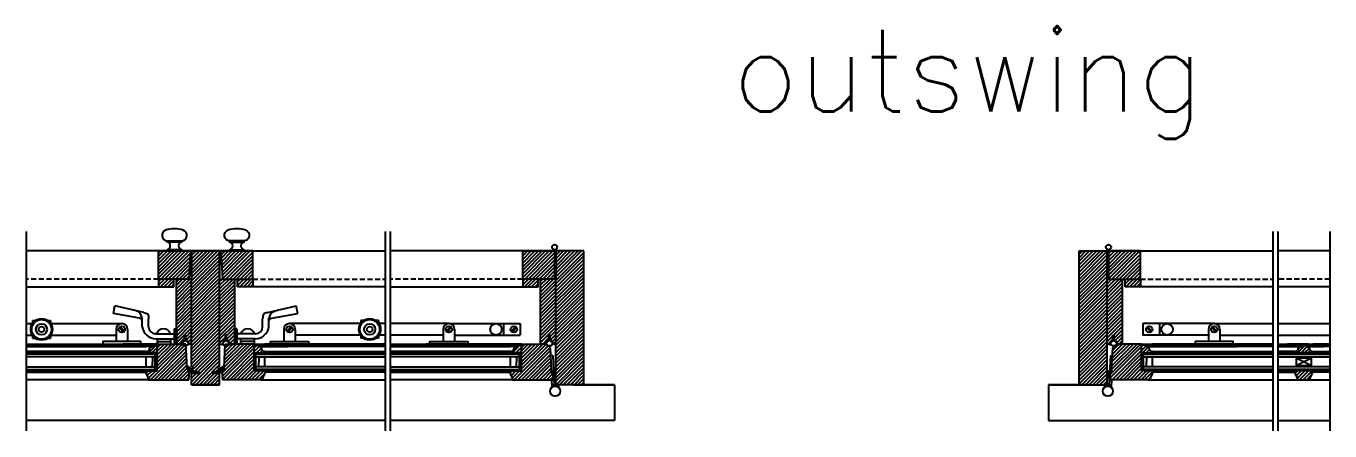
# Model space of a CAD drawing. Header units: inches. Extents: x 1985 to 11287, y 379 to 3234.
# Drawn here: x 8894.4 to 8958.3, y 1439.7 to 1459.5 of the extents above; entities that cross this region are included whole.
import ezdxf

# ---------------------------------------------------------------- set-up
doc = ezdxf.new("R2010")
doc.units = ezdxf.units.IN
doc.header["$MEASUREMENT"] = 0
doc.linetypes.add('HIDDEN', pattern=[0.375, 0.25, -0.125])
for name, color, linetype in [('detail 99', 30, 'CONTINUOUS'), ('glass 99', 6, 'CONTINUOUS'), ('glazing tape 99', 7, 'CONTINUOUS'), ('hardware 99', 94, 'CONTINUOUS'), ('hatch 99', 1, 'CONTINUOUS'), ('screen 99', 4, 'CONTINUOUS'), ('weatherstripping 99', 5, 'CONTINUOUS'), ('wood detail 99', 7, 'CONTINUOUS')]:
    doc.layers.add(name, color=color, linetype=linetype)
doc.styles.get("Standard").update_dxf_attribs({"font": 'txt.shx', "width": 0.8})
pattern_1 = [(45, (8568.73304, 1927.68147), (-0.088388348, 0.088388348), [])]

msp = doc.modelspace()

# ---------------------------------------------------------------- hatches: boundary and pattern name
at = {"layer": 'glazing tape 99'}
h = msp.add_hatch(color=256, dxfattribs=at)
h.paths.add_polyline_path([(8900.756991, 1443.483302), (8900.256991, 1443.483302), (8900.256991, 1443.420802), (8900.698955, 1443.420802), (8900.756991, 1443.420802)])
h.paths.add_polyline_path([(8900.730191, 1442.670802), (8900.698955, 1442.670802), (8900.230191, 1442.670802), (8900.230191, 1442.608302), (8900.730191, 1442.608302)])
h = msp.add_hatch(color=256, dxfattribs=at)
h.paths.add_polyline_path([(8906.080991, 1443.483302), (8905.580991, 1443.483302), (8905.580991, 1443.420802), (8905.639027, 1443.420802), (8906.080991, 1443.420802)])
h.paths.add_polyline_path([(8906.107791, 1442.670802), (8905.639027, 1442.670802), (8905.607791, 1442.670802), (8905.607791, 1442.608302), (8906.107791, 1442.608302)])
h = msp.add_hatch(color=256, dxfattribs=at)
h.paths.add_polyline_path([(8918.631905, 1443.483302), (8918.131905, 1443.483302), (8918.131905, 1443.420802), (8918.573869, 1443.420802), (8918.631905, 1443.420802)])
h.paths.add_polyline_path([(8918.605105, 1442.670802), (8918.573869, 1442.670802), (8918.105105, 1442.670802), (8918.105105, 1442.608302), (8918.605105, 1442.608302)])
h = msp.add_hatch(color=256, dxfattribs=at)
h.paths.add_polyline_path([(8949.641001, 1443.483302), (8949.141001, 1443.483302), (8949.141001, 1443.420802), (8949.199036, 1443.420802), (8949.641001, 1443.420802)])
h.paths.add_polyline_path([(8949.667801, 1442.670802), (8949.199036, 1442.670802), (8949.167801, 1442.670802), (8949.167801, 1442.608302), (8949.667801, 1442.608302)])
h = msp.add_hatch(color=256, dxfattribs=at)
h.paths.add_polyline_path([(8957.505814, 1443.483302), (8956.630814, 1443.483302), (8956.630814, 1443.420802), (8957.505814, 1443.420802)])
h.paths.add_polyline_path([(8957.505814, 1442.670802), (8956.630814, 1442.670802), (8956.630814, 1442.608302), (8957.505814, 1442.608302)])
at = {"layer": 'hatch 99'}
h = msp.add_hatch(dxfattribs=at)
h.set_pattern_fill('ANSI31', color=256, style=0)
h.set_pattern_definition(pattern_1)
h.paths.add_polyline_path([(8903.856491, 1448.483302), (8902.481491, 1448.483302), (8902.481491, 1442.803302), (8902.543991, 1442.803302), (8902.543991, 1442.553302), (8902.856491, 1442.553302), (8902.856491, 1442.483302), (8902.481491, 1442.483302), (8902.481491, 1441.920802), (8903.856491, 1441.920802), (8903.856491, 1442.483302), (8903.481491, 1442.483302), (8903.481491, 1442.553302), (8903.793991, 1442.553302), (8903.793991, 1442.803302), (8903.856491, 1442.803302)])
h.paths.add_polyline_path([(8902.419004, 1448.483302), (8900.856491, 1448.483302), (8900.856491, 1447.108302), (8902.346943, 1447.108302)])
h.paths.add_polyline_path([(8901.606491, 1447.108302), (8900.856491, 1447.108302), (8900.856491, 1446.733302), (8901.606491, 1446.733302)])
h.paths.add_polyline_path([(8905.481491, 1448.483302), (8903.918978, 1448.483302), (8903.991039, 1447.108302), (8904.606491, 1447.108302), (8905.481491, 1447.108302)])
h.paths.add_polyline_path([(8905.481491, 1447.108302), (8904.731491, 1447.108302), (8904.731491, 1446.733302), (8905.481491, 1446.733302)])
h = msp.add_hatch(dxfattribs=at)
h.set_pattern_fill('ANSI31', color=256, style=0)
h.set_pattern_definition(pattern_1)
h.paths.add_polyline_path([(8918.667619, 1443.858302), (8918.444405, 1443.858302), (8918.444405, 1443.795802), (8918.431282, 1443.795802, 0.350781059), (8918.288155, 1443.670802, -0.375199902), (8918.131905, 1443.545802), (8918.131905, 1443.483302), (8918.667619, 1443.483302)], flags=17)
h.paths.add_polyline_path([(8920.088394, 1443.739824, 0.223314616), (8919.703395, 1443.920802), (8919.606405, 1443.920802), (8918.667619, 1443.920802), (8918.667619, 1442.608302), (8918.105105, 1442.608302), (8918.105105, 1442.545802), (8918.265819, 1442.170802), (8920.212719, 1442.170802, 0.035496617), (8920.229785, 1442.350606, 0.033177957), (8920.231164, 1442.395978), (8920.113327, 1442.580746, -0.35180203), (8920.115504, 1442.600663), (8920.127469, 1442.612629, -0.35110554), (8920.147353, 1442.614827)])
h.paths.add_polyline_path([(8920.356405, 1447.108302), (8919.606405, 1447.108302), (8919.606405, 1443.920802), (8919.856405, 1443.920802, -0.365977382), (8920.012655, 1444.105679), (8920.012655, 1444.358302), (8920.075155, 1444.358302), (8920.075155, 1444.105679, -0.365977382), (8920.231405, 1443.920802), (8920.356405, 1443.920802)])
h.paths.add_polyline_path([(8921.731405, 1448.483302), (8920.356405, 1448.483302), (8920.356405, 1447.108302), (8920.356405, 1441.920802), (8921.731405, 1441.920802)])
h = msp.add_hatch(dxfattribs=at)
h.set_pattern_fill('ANSI31', color=256, style=0)
h.set_pattern_definition(pattern_1)
h.paths.add_polyline_path([(8920.293905, 1448.483302), (8919.731405, 1448.483302), (8918.731405, 1448.483302), (8918.731405, 1447.108302), (8919.606405, 1447.108302), (8920.293905, 1447.108302)])
h.paths.add_polyline_path([(8919.481405, 1447.108302), (8918.731405, 1447.108302), (8918.731405, 1446.733302), (8919.481405, 1446.733302)])
h = msp.add_hatch(dxfattribs=at)
h.set_pattern_fill('ANSI31', color=256, style=0)
h.set_pattern_definition(pattern_1)
h.paths.add_polyline_path([(8947.416501, 1448.483302), (8946.041501, 1448.483302), (8946.041501, 1441.920802), (8947.416501, 1441.920802)])
h.paths.add_polyline_path([(8948.166501, 1447.108302), (8947.416501, 1447.108302), (8947.416501, 1443.920802), (8947.541501, 1443.920802, -0.365977382), (8947.697751, 1444.105679), (8947.697751, 1444.358302), (8947.760251, 1444.358302), (8947.760251, 1444.105679, -0.365977382), (8947.916501, 1443.920802), (8948.166501, 1443.920802)])
h.paths.add_polyline_path([(8949.105286, 1443.920802), (8948.166501, 1443.920802), (8948.06951, 1443.920802, 0.223314616), (8947.684511, 1443.739824), (8947.625552, 1442.614827, -0.35110554), (8947.645436, 1442.612629), (8947.657401, 1442.600663, -0.35180203), (8947.659578, 1442.580746), (8947.541741, 1442.395978, 0.033177957), (8947.54312, 1442.350606, 0.035496617), (8947.560186, 1442.170802), (8949.507086, 1442.170802), (8949.667801, 1442.545802), (8949.667801, 1442.608302), (8949.105286, 1442.608302)])
h.paths.add_polyline_path([(8949.328501, 1443.795802), (8949.328501, 1443.858302), (8949.105286, 1443.858302), (8949.105286, 1443.483302), (8949.641001, 1443.483302), (8949.641001, 1443.545802, -0.375199902), (8949.484751, 1443.670802, 0.375199902)], flags=17)
h = msp.add_hatch(dxfattribs=at)
h.set_pattern_fill('ANSI31', color=256, style=0)
h.set_pattern_definition(pattern_1)
h.paths.add_polyline_path([(8949.041501, 1447.108302), (8948.291501, 1447.108302), (8948.291501, 1446.733302), (8949.041501, 1446.733302)])
h.paths.add_polyline_path([(8949.041501, 1448.483302), (8947.479001, 1448.483302), (8947.479001, 1447.108302), (8948.166501, 1447.108302), (8949.041501, 1447.108302)])
h = msp.add_hatch(dxfattribs=at)
h.set_pattern_fill('ANSI31', color=256, style=0)
h.set_pattern_definition(pattern_1)
h.paths.add_polyline_path([(8902.481491, 1447.108302), (8901.731491, 1447.108302), (8901.731491, 1443.920802), (8901.981491, 1443.920802, -0.365977382), (8902.137741, 1444.105679), (8902.137741, 1444.358302), (8902.200241, 1444.358302), (8902.200241, 1444.105679, -0.365977382), (8902.356491, 1443.920802), (8902.481491, 1443.920802)])
h.paths.add_polyline_path([(8904.606491, 1447.108302), (8903.856491, 1447.108302), (8903.856491, 1443.920802), (8903.981491, 1443.920802, -0.365977382), (8904.137741, 1444.105679), (8904.137741, 1444.358302), (8904.200241, 1444.358302), (8904.200241, 1444.105679, -0.365977382), (8904.356491, 1443.920802), (8904.606491, 1443.920802), (8904.606491, 1444.670802)])
h = msp.add_hatch(dxfattribs=at)
h.set_pattern_fill('ANSI31', color=256, style=0)
h.set_pattern_definition(pattern_1)
h.paths.add_polyline_path([(8900.792705, 1443.858302), (8900.569491, 1443.858302), (8900.569491, 1443.795802), (8900.556369, 1443.795802, 0.350781059), (8900.413241, 1443.670802, -0.375199902), (8900.256991, 1443.545802), (8900.256991, 1443.483302), (8900.792705, 1443.483302)], flags=17)
h.paths.add_polyline_path([(8902.203892, 1443.920802), (8901.731491, 1443.920802), (8900.792705, 1443.920802), (8900.792705, 1442.608302), (8900.230191, 1442.608302), (8900.230191, 1442.545802), (8900.390905, 1442.170802), (8900.471262, 1442.170802), (8902.337805, 1442.170802, 0.035496617), (8902.354872, 1442.350606, 0.147501808), (8902.265446, 1442.746272)])
h = msp.add_hatch(dxfattribs=at)
h.set_pattern_fill('ANSI31', color=256, style=0)
h.set_pattern_definition(pattern_1)
h.paths.add_polyline_path([(8905.545277, 1443.920802), (8904.887777, 1443.920802), (8904.293991, 1443.920802), (8904.134091, 1443.920802), (8904.072536, 1442.746272, 0.147501807), (8903.983111, 1442.350606, 0.035496617), (8904.000177, 1442.170802), (8905.947077, 1442.170802), (8906.107791, 1442.545802), (8906.107791, 1442.608302), (8905.545277, 1442.608302)])
h.paths.add_polyline_path([(8905.924741, 1443.670802, 0.375199902), (8905.768491, 1443.795802), (8905.768491, 1443.858302), (8905.545277, 1443.858302), (8905.545277, 1443.483302), (8906.080991, 1443.483302), (8906.080991, 1443.545802, -0.375199902)], flags=17)
h = msp.add_hatch(dxfattribs=at)
h.set_pattern_fill('ANSI31', color=256, style=0)
h.set_pattern_definition(pattern_1)
h.paths.add_polyline_path([(8957.349564, 1443.670802, 0.350781059), (8957.206436, 1443.795802), (8957.193314, 1443.795802), (8957.193314, 1443.858302), (8956.943314, 1443.858302), (8956.943314, 1443.795802), (8956.930192, 1443.795802, 0.350781059), (8956.787064, 1443.670802, -0.375199902), (8956.630814, 1443.545802), (8956.630814, 1443.483302), (8956.755814, 1443.483302), (8957.505814, 1443.483302), (8957.505814, 1443.545802, -0.375199902)])
h.paths.add_polyline_path([(8957.505814, 1442.545802), (8957.505814, 1442.608302), (8956.630814, 1442.608302), (8956.630814, 1442.545802), (8956.791528, 1442.170802), (8957.3451, 1442.170802)])
at = {"layer": 'weatherstripping 99'}
h = msp.add_hatch(dxfattribs=at)
h.set_pattern_fill('HONEY', color=256, scale=0.25, style=0)
h.set_pattern_definition([(7e-15, (8481.76704, 1183.001957), (0.046875, 0.0270632938), [0.03125, -0.0625]), (120, (8481.76704, 1183.001957), (-0.0468749999, 0.027063294), [0.03125, -0.0625]), (60, (8481.76704, 1183.001957), (1e-10, 0.0541265877), [-0.0625, 0.03125])])
h.paths.add_polyline_path([(8902.537766, 1442.644105, -0.232445164), (8902.543991, 1442.631439), (8902.543991, 1442.561802, 0.414213562), (8902.559991, 1442.545802), (8902.676991, 1442.545802), (8902.750034, 1442.577302), (8902.791113, 1442.518427, -0.153488459), (8902.793991, 1442.509271), (8902.793991, 1442.499302, -0.414213562), (8902.777991, 1442.483302), (8902.490264, 1442.483302, -0.256161577), (8902.476774, 1442.490698), (8902.300899, 1442.766469, -0.35180203), (8902.303076, 1442.786386), (8902.315042, 1442.798352, -0.377155593), (8902.33613, 1442.799706)])
h = msp.add_hatch(dxfattribs=at)
h.set_pattern_fill('HONEY', color=256, scale=0.25, style=0)
h.set_pattern_definition([(180, (9324.57094, 1183.001957), (-0.046875, 0.0270632938), [0.03125, -0.0625]), (60, (9324.57094, 1183.001957), (0.0468749999, 0.027063294), [0.03125, -0.0625]), (120, (9324.57094, 1183.001957), (-1e-10, 0.0541265877), [-0.0625, 0.03125])])
h.paths.add_polyline_path([(8903.800216, 1442.644105, 0.232445164), (8903.793991, 1442.631439), (8903.793991, 1442.561802, -0.414213562), (8903.777991, 1442.545802), (8903.660991, 1442.545802), (8903.587948, 1442.577302), (8903.546869, 1442.518427, 0.153488459), (8903.543991, 1442.509271), (8903.543991, 1442.499302, 0.414213562), (8903.559991, 1442.483302), (8903.847718, 1442.483302, 0.256161577), (8903.861208, 1442.490698), (8904.037083, 1442.766469, 0.35180203), (8904.034906, 1442.786386), (8904.02294, 1442.798352, 0.377155593), (8904.001852, 1442.799706)])
h = msp.add_hatch(dxfattribs=at)
h.set_pattern_fill('HONEY', color=256, scale=0.25, style=0)
h.set_pattern_definition([(180, (9238.208336, 1775.568023), (-0.046875, 0.0270632937), [0.03125, -0.0625]), (60, (9238.208336, 1775.568023), (0.0468749999, 0.027063294), [0.03125, -0.0625]), (120, (9238.208336, 1775.568023), (-1e-10, 0.0541265877), [-0.0625, 0.03125])])
h.paths.add_polyline_path([(8920.113327, 1442.580746, -0.35180203), (8920.115504, 1442.600663), (8920.127469, 1442.612629, -0.377155593), (8920.148558, 1442.613982), (8920.312517, 1442.487457, 0.622790253), (8920.325405, 1442.49379), (8920.325405, 1442.609315, -0.414213562), (8920.333405, 1442.617315), (8920.348405, 1442.617315, -0.414213562), (8920.356405, 1442.609315), (8920.356405, 1442.305578, -0.414213562), (8920.348405, 1442.297578), (8920.302692, 1442.297578, -0.256161577), (8920.289202, 1442.304975)])
h = msp.add_hatch(dxfattribs=at)
h.set_pattern_fill('HONEY', color=256, scale=0.25, style=0)
h.set_pattern_definition([(0, (8629.56457, 1775.568023), (0.046875, 0.0270632937), [0.03125, -0.0625]), (120, (8629.56457, 1775.568023), (-0.0468749999, 0.027063294), [0.03125, -0.0625]), (60, (8629.56457, 1775.568023), (1e-10, 0.0541265877), [-0.0625, 0.03125])])
h.paths.add_polyline_path([(8947.659578, 1442.580746, 0.35180203), (8947.657401, 1442.600663), (8947.645436, 1442.612629, 0.377155593), (8947.624347, 1442.613982), (8947.460388, 1442.487457, -0.622790253), (8947.447501, 1442.49379), (8947.447501, 1442.609315, 0.414213562), (8947.439501, 1442.617315), (8947.424501, 1442.617315, 0.414213562), (8947.416501, 1442.609315), (8947.416501, 1442.305578, 0.414213562), (8947.424501, 1442.297578), (8947.470213, 1442.297578, 0.256161577), (8947.483703, 1442.304975)])

# ---------------------------------------------------------------- linework, layer by layer
at = {"layer": 'glass 99', "color": 6}
for p, q in [((8900.698955, 1443.420802), (8894.356534, 1443.420802)), ((8900.698955, 1443.295802), (8894.356534, 1443.295802)), ((8900.256991, 1442.795802), (8900.256991, 1443.295802)), ((8900.557086, 1443.26581), (8900.449303, 1443.295802)), ((8900.557086, 1443.26581), (8900.557086, 1443.045802)), ((8900.557086, 1442.825793), (8900.557086, 1443.045802)), ((8900.698955, 1442.670802), (8900.698955, 1443.420802)), ((8905.639027, 1443.420802), (8911.981448, 1443.420802)), ((8905.639027, 1442.670802), (8905.639027, 1443.420802)), ((8905.639027, 1443.295802), (8911.981448, 1443.295802)), ((8905.780897, 1443.26581), (8905.888679, 1443.295802)), ((8905.780897, 1443.26581), (8905.780897, 1443.045802)), ((8905.780897, 1442.825793), (8905.780897, 1443.045802)), ((8906.080991, 1442.795802), (8906.080991, 1443.295802)), ((8918.573869, 1443.420802), (8912.231448, 1443.420802)), ((8918.573869, 1443.295802), (8912.231448, 1443.295802)), ((8918.131905, 1442.795802), (8918.131905, 1443.295802)), ((8918.431999, 1443.26581), (8918.324216, 1443.295802)), ((8918.431999, 1443.26581), (8918.431999, 1443.045802)), ((8918.431999, 1442.825793), (8918.431999, 1443.045802)), ((8918.573869, 1442.670802), (8918.573869, 1443.420802)), ((8949.199036, 1443.420802), (8955.541457, 1443.420802)), ((8949.199036, 1442.670802), (8949.199036, 1443.420802)), ((8949.199036, 1443.295802), (8955.541457, 1443.295802)), ((8949.340906, 1443.26581), (8949.448689, 1443.295802)), ((8949.340906, 1443.26581), (8949.340906, 1443.045802)), ((8949.340906, 1442.825793), (8949.340906, 1443.045802)), ((8949.641001, 1442.795802), (8949.641001, 1443.295802)), ((8955.791457, 1443.420802), (8958.345171, 1443.420802)), ((8955.791457, 1443.295802), (8958.345171, 1443.295802)), ((8957.443314, 1443.233302), (8956.693314, 1442.858302)), ((8957.443314, 1442.858302), (8956.693314, 1443.233302)), ((8957.443314, 1443.233302), (8956.693314, 1443.233302)), ((8956.693314, 1443.233302), (8956.693314, 1442.858302)), ((8957.443314, 1442.858302), (8957.443314, 1443.233302)), ((8894.356534, 1442.795802), (8900.698955, 1442.795802)), ((8894.356534, 1442.670802), (8900.698955, 1442.670802)), ((8900.557086, 1442.825793), (8900.449303, 1442.795802)), ((8911.981448, 1442.795802), (8905.639027, 1442.795802)), ((8911.981448, 1442.670802), (8905.639027, 1442.670802)), ((8905.780897, 1442.825793), (8905.888679, 1442.795802)), ((8912.231448, 1442.795802), (8918.573869, 1442.795802)), ((8912.231448, 1442.670802), (8918.573869, 1442.670802)), ((8918.431999, 1442.825793), (8918.324216, 1442.795802)), ((8955.541457, 1442.795802), (8949.199036, 1442.795802)), ((8955.541457, 1442.670802), (8949.199036, 1442.670802)), ((8949.340906, 1442.825793), (8949.448689, 1442.795802)), ((8958.345171, 1442.795802), (8955.791457, 1442.795802)), ((8958.345171, 1442.670802), (8955.791457, 1442.670802)), ((8957.443314, 1442.858302), (8956.693314, 1442.858302))]:
    msp.add_line(p, q, dxfattribs=at)
at = {"layer": 'hardware 99', "color": 94}
for p, q in [((8901.278397, 1448.983302), (8901.997097, 1448.983302)), ((8901.278397, 1448.920802), (8901.278397, 1448.983302)), ((8901.997097, 1448.920802), (8901.278397, 1448.920802)), ((8901.997097, 1448.920802), (8901.997097, 1448.983302)), ((8904.340885, 1448.920802), (8904.340885, 1448.983302)), ((8905.059585, 1448.983302), (8904.340885, 1448.983302)), ((8904.340885, 1448.920802), (8905.059585, 1448.920802)), ((8905.059585, 1448.920802), (8905.059585, 1448.983302)), ((8901.997097, 1448.545802), (8901.278397, 1448.545802)), ((8901.278397, 1448.483302), (8901.278397, 1448.545802)), ((8901.997097, 1448.483302), (8901.997097, 1448.545802)), ((8904.340885, 1448.483302), (8904.340885, 1448.545802)), ((8904.340885, 1448.545802), (8905.059585, 1448.545802)), ((8905.059585, 1448.483302), (8905.059585, 1448.545802)), ((8920.231405, 1448.483302), (8920.231405, 1448.562152)), ((8920.293905, 1448.483302), (8920.293905, 1448.545458)), ((8920.356405, 1448.483302), (8920.293905, 1448.483302)), ((8920.356405, 1448.483302), (8920.356405, 1448.562152)), ((8947.416501, 1448.483302), (8947.416501, 1448.562152)), ((8947.416501, 1448.483302), (8947.479001, 1448.483302)), ((8947.479001, 1448.483302), (8947.479001, 1448.545458)), ((8947.541501, 1448.483302), (8947.541501, 1448.562152)), ((8920.356405, 1447.795802), (8920.293905, 1447.795802)), ((8947.416501, 1447.795802), (8947.479001, 1447.795802)), ((8898.6509, 1445.420802), (8898.718507, 1445.789657)), ((8900.127562, 1445.471823), (8898.718507, 1445.789657)), ((8906.21042, 1445.471823), (8907.619476, 1445.789657)), ((8907.687082, 1445.420802), (8907.619476, 1445.789657)), ((8894.356534, 1444.920802), (8894.66467, 1444.920802)), ((8894.677864, 1445.077052), (8894.814, 1445.077052)), ((8894.677864, 1445.077052), (8894.677864, 1444.940916)), ((8895.416728, 1445.077052), (8895.552864, 1445.077052)), ((8895.552864, 1445.077052), (8895.552864, 1444.940916)), ((8895.566058, 1444.920802), (8899.052864, 1444.920802)), ((8899.93033, 1445.186299), (8898.6509, 1445.420802)), ((8900.059955, 1444.764552), (8900.059955, 1445.16254)), ((8900.371079, 1444.764552), (8900.371079, 1445.16254)), ((8905.966903, 1444.764552), (8905.966903, 1445.16254)), ((8906.278027, 1444.764552), (8906.278027, 1445.16254)), ((8906.407652, 1445.186299), (8907.687082, 1445.420802)), ((8910.771924, 1444.920802), (8907.285118, 1444.920802)), ((8910.921254, 1445.077052), (8910.785118, 1445.077052)), ((8910.785118, 1445.077052), (8910.785118, 1444.940916)), ((8911.660118, 1445.077052), (8911.523982, 1445.077052)), ((8911.660118, 1445.077052), (8911.660118, 1444.940916)), ((8911.981448, 1444.920802), (8911.673312, 1444.920802)), ((8915.106405, 1444.920802), (8912.231448, 1444.920802)), ((8915.106405, 1444.920802), (8918.606405, 1444.920802)), ((8917.793905, 1444.920802), (8917.793905, 1444.358302)), ((8918.606405, 1444.920802), (8918.606405, 1444.358302)), ((8952.666501, 1444.920802), (8949.166501, 1444.920802)), ((8949.166501, 1444.920802), (8949.166501, 1444.358302)), ((8949.979001, 1444.920802), (8949.979001, 1444.358302)), ((8952.666501, 1444.920802), (8955.541457, 1444.920802)), ((8955.791457, 1444.920802), (8958.345171, 1444.920802)), ((8894.356534, 1444.358302), (8894.66467, 1444.358302)), ((8894.677864, 1444.338188), (8894.677864, 1444.202052)), ((8895.552864, 1444.338188), (8895.552864, 1444.202052)), ((8895.566058, 1444.358302), (8898.771614, 1444.358302)), ((8898.771614, 1444.639552), (8898.771614, 1444.045802)), ((8898.922514, 1444.725708), (8899.13902, 1444.509201)), ((8898.966708, 1444.769902), (8899.183214, 1444.553396)), ((8899.334114, 1444.639552), (8899.334114, 1444.045802)), ((8900.731455, 1444.420802), (8900.714829, 1444.420802)), ((8900.731455, 1444.420802), (8901.631491, 1444.420802)), ((8901.631491, 1444.670802), (8901.731491, 1444.670802)), ((8901.631491, 1444.670802), (8901.631491, 1443.920802)), ((8901.731491, 1444.670802), (8901.731491, 1443.920802)), ((8904.606491, 1444.670802), (8904.606491, 1443.920802)), ((8904.706491, 1444.670802), (8904.606491, 1444.670802)), ((8904.706491, 1444.670802), (8904.706491, 1443.920802)), ((8905.606527, 1444.420802), (8904.706491, 1444.420802)), ((8905.606527, 1444.420802), (8905.623153, 1444.420802)), ((8907.003868, 1444.639552), (8907.003868, 1444.045802)), ((8907.371274, 1444.769902), (8907.154768, 1444.553396)), ((8907.415468, 1444.725708), (8907.198962, 1444.509201)), ((8907.566368, 1444.639552), (8907.566368, 1444.045802)), ((8910.771924, 1444.358302), (8907.566368, 1444.358302)), ((8910.785118, 1444.338188), (8910.785118, 1444.202052)), ((8911.660118, 1444.338188), (8911.660118, 1444.202052)), ((8911.981448, 1444.358302), (8911.673312, 1444.358302)), ((8914.825155, 1444.358302), (8912.231448, 1444.358302)), ((8914.825155, 1444.639552), (8914.825155, 1444.045802)), ((8915.192561, 1444.769902), (8914.976054, 1444.553396)), ((8915.236755, 1444.725708), (8915.020248, 1444.509201)), ((8915.387655, 1444.639552), (8915.387655, 1444.045802)), ((8915.387655, 1444.358302), (8918.606405, 1444.358302)), ((8918.380061, 1444.769902), (8918.163554, 1444.553396)), ((8918.424255, 1444.725708), (8918.207748, 1444.509201)), ((8952.385251, 1444.358302), (8949.166501, 1444.358302)), ((8949.34865, 1444.725708), (8949.565157, 1444.509201)), ((8949.392844, 1444.769902), (8949.609351, 1444.553396)), ((8952.385251, 1444.639552), (8952.385251, 1444.045802)), ((8952.53615, 1444.725708), (8952.752657, 1444.509201)), ((8952.580344, 1444.769902), (8952.796851, 1444.553396)), ((8952.947751, 1444.639552), (8952.947751, 1444.045802)), ((8952.947751, 1444.358302), (8955.541457, 1444.358302)), ((8955.791457, 1444.358302), (8958.345171, 1444.358302)), ((8894.677864, 1444.202052), (8894.814, 1444.202052)), ((8895.416728, 1444.202052), (8895.552864, 1444.202052)), ((8900.731455, 1444.170802), (8901.631491, 1444.170802)), ((8900.792535, 1444.170802), (8900.792705, 1443.920802)), ((8900.79262, 1444.045802), (8901.450205, 1444.045802)), ((8900.792705, 1443.920802), (8901.450205, 1443.920802)), ((8901.450205, 1444.170802), (8901.450205, 1443.920802)), ((8901.631491, 1443.920802), (8901.731491, 1443.920802)), ((8904.706491, 1443.920802), (8904.606491, 1443.920802)), ((8905.606527, 1444.170802), (8904.706491, 1444.170802)), ((8904.887777, 1444.170802), (8904.887777, 1443.920802)), ((8905.545286, 1444.045802), (8904.887777, 1444.045802)), ((8905.545277, 1443.920802), (8904.887777, 1443.920802)), ((8905.545296, 1444.170802), (8905.545277, 1443.920802)), ((8910.921254, 1444.202052), (8910.785118, 1444.202052)), ((8911.660118, 1444.202052), (8911.523982, 1444.202052)), ((8920.202462, 1443.35231), (8920.10896, 1443.347409)), ((8920.202462, 1443.35231), (8920.280966, 1441.854365)), ((8947.570443, 1443.35231), (8947.491939, 1441.854365)), ((8947.570443, 1443.35231), (8947.663945, 1443.347409)), ((8920.139211, 1442.170802), (8920.157439, 1441.822988)), ((8920.277674, 1441.917174), (8920.154955, 1441.870386)), ((8920.356405, 1441.920802), (8920.356405, 1441.856341)), ((8920.481405, 1441.920802), (8920.481405, 1441.831471)), ((8947.291501, 1441.920802), (8947.291501, 1441.831471)), ((8947.416501, 1441.920802), (8947.416501, 1441.856341)), ((8947.495231, 1441.917174), (8947.61795, 1441.870386)), ((8947.633694, 1442.170802), (8947.615466, 1441.822988))]:
    msp.add_line(p, q, dxfattribs=at)
for points in [[(8898.115364, 1443.920802), (8899.990364, 1443.920802), (8899.990364, 1444.045802), (8898.115364, 1444.045802)], [(8908.222618, 1443.920802), (8906.347618, 1443.920802), (8906.347618, 1444.045802), (8908.222618, 1444.045802)]]:
    msp.add_lwpolyline(points, close=True, dxfattribs=at)
for points in [[(8916.043905, 1444.045802), (8916.043905, 1444.045802), (8916.043905, 1443.920802), (8914.168905, 1443.920802), (8914.168905, 1444.045802), (8916.043905, 1444.045802)], [(8951.729001, 1444.045802), (8951.729001, 1444.045802), (8951.729001, 1443.920802), (8953.604001, 1443.920802), (8953.604001, 1444.045802), (8951.729001, 1444.045802)]]:
    msp.add_lwpolyline(points, dxfattribs=at)
for centre, radius in [((8920.293905, 1448.670802), 0.125344), ((8947.479001, 1448.670802), 0.125344), ((8895.115364, 1444.639552), 0.53125), ((8895.115364, 1444.639552), 0.5), ((8895.115364, 1444.639552), 0.484375), ((8895.115364, 1444.639552), 0.272431), ((8911.222618, 1444.639552), 0.53125), ((8911.222618, 1444.639552), 0.5), ((8911.222618, 1444.639552), 0.484375), ((8911.222618, 1444.639552), 0.272431), ((8917.418905, 1444.639552), 0.28125), ((8950.354001, 1444.639552), 0.28125), ((8895.115364, 1444.639552), 0.136216), ((8899.052864, 1444.639552), 0.15625), ((8907.285118, 1444.639552), 0.15625), ((8911.222618, 1444.639552), 0.136216), ((8915.106405, 1444.639552), 0.15625), ((8918.293905, 1444.639552), 0.15625), ((8949.479001, 1444.639552), 0.15625), ((8952.666501, 1444.639552), 0.15625), ((8920.325155, 1441.608302), 0.25), ((8947.447751, 1441.608302), 0.25)]:
    msp.add_circle(centre, radius, dxfattribs=at)
for centre, radius, start, end in [((8901.637747, 1448.255989), 1.321014, 70.73395118, 109.2685604), ((8904.700235, 1448.255989), 1.321014, 70.7314396, 109.26604882), ((8901.244022, 1448.733302), 0.190625, 280.38885782, 79.61114218), ((8902.031472, 1448.733302), 0.190625, 100.38885782, 259.61114218), ((8904.30651, 1448.733302), 0.190625, 280.38885782, 79.61114218), ((8905.09396, 1448.733302), 0.190625, 100.38885782, 259.61114218), ((8899.052864, 1444.639552), 0.28125, 0, 180), ((8907.285118, 1444.639552), 0.28125, 0, 180), ((8915.106405, 1444.639552), 0.28125, 0, 180), ((8952.666501, 1444.639552), 0.28125, 0, 180), ((8900.760143, 1444.879837), 0.709615, 189.34978414, 267.68305882), ((8900.714829, 1444.764552), 0.34375, 180, 270), ((8901.106455, 1444.309473), 0.361328, 17.94525323, 162.05474677), ((8905.231527, 1444.309473), 0.361328, 17.94525323, 162.05474677), ((8905.577839, 1444.879837), 0.709615, 272.31694118, 350.65021586), ((8905.623153, 1444.764552), 0.34375, 270, 0), ((8920.095024, 1441.819717), 0.0625, 317.427004, 3), ((8920.543905, 1441.831471), 0.0625, 180, 225.572996), ((8947.229001, 1441.831471), 0.0625, 314.427004, 0), ((8947.677881, 1441.819717), 0.0625, 177, 222.572996)]:
    msp.add_arc(centre, radius, start, end, dxfattribs=at)
for centre, start_param, end_param in [((8901.278397, 1449.249552), 0.311326957, 3.141592654), ((8901.997097, 1449.249552), 3.141592654, 5.972092722)]:
    msp.add_ellipse(centre, major_axis=(0, 0.26625), ratio=0.938967136, start_param=start_param, end_param=end_param, dxfattribs=at)
at = {"layer": 'hardware 99', "color": 94, "extrusion": (0, 0, -1)}
for centre, start_param, end_param in [((8904.340885, 1449.249552), 3.141592654, 5.972092722), ((8905.059585, 1449.249552), 0.311326957, 3.141592654)]:
    msp.add_ellipse(centre, major_axis=(0, 0.26625), ratio=0.938967136, start_param=start_param, end_param=end_param, dxfattribs=at)
at = {"layer": 'hardware 99', "color": 94}
for points in [[(8900.059955, 1445.16254), (8899.92842, 1445.453379), (8899.624087, 1445.585389)], [(8906.278027, 1445.16254), (8906.409562, 1445.453379), (8906.713895, 1445.585389)], [(8900.059955, 1445.053335), (8900.019276, 1445.149961), (8899.93033, 1445.186299)], [(8900.127562, 1445.471823), (8900.327021, 1445.377039), (8900.371079, 1445.16254)], [(8906.21042, 1445.471823), (8906.010962, 1445.377039), (8905.966903, 1445.16254)], [(8906.278027, 1445.053335), (8906.318706, 1445.149961), (8906.407652, 1445.186299)]]:
    msp.add_spline(points, degree=3, dxfattribs=at)
at = {"layer": 'screen 99', "color": 4, "linetype": 'HIDDEN'}
for p, q in [((8900.856491, 1447.108302), (8894.356534, 1447.108302)), ((8905.481491, 1447.108302), (8911.981448, 1447.108302)), ((8918.731405, 1447.108302), (8912.231448, 1447.108302)), ((8949.041501, 1447.108302), (8955.541457, 1447.108302)), ((8958.345171, 1447.108302), (8955.791457, 1447.108302))]:
    msp.add_line(p, q, dxfattribs=at)
at = {"layer": 'weatherstripping 99'}
for p, q in [((8902.168991, 1444.358302), (8902.168991, 1444.077052)), ((8904.168991, 1444.358302), (8904.168991, 1444.077052)), ((8920.043905, 1444.358302), (8920.043905, 1444.077052)), ((8947.729001, 1444.358302), (8947.729001, 1444.077052)), ((8902.300899, 1442.766469), (8902.476774, 1442.490698)), ((8902.303076, 1442.786386), (8902.315042, 1442.798352)), ((8902.537766, 1442.644105), (8902.33613, 1442.799706)), ((8902.777991, 1442.483302), (8902.490264, 1442.483302)), ((8902.543991, 1442.631439), (8902.543991, 1442.561802)), ((8902.676991, 1442.545802), (8902.559991, 1442.545802)), ((8902.750034, 1442.577302), (8902.676991, 1442.545802)), ((8902.791113, 1442.518427), (8902.750034, 1442.577302)), ((8902.793991, 1442.499302), (8902.793991, 1442.509271)), ((8903.543991, 1442.499302), (8903.543991, 1442.509271)), ((8903.546869, 1442.518427), (8903.587948, 1442.577302)), ((8903.559991, 1442.483302), (8903.847718, 1442.483302)), ((8903.587948, 1442.577302), (8903.660991, 1442.545802)), ((8903.660991, 1442.545802), (8903.777991, 1442.545802)), ((8903.793991, 1442.631439), (8903.793991, 1442.561802)), ((8903.800216, 1442.644105), (8904.001852, 1442.799706)), ((8904.037083, 1442.766469), (8903.861208, 1442.490698)), ((8904.034906, 1442.786386), (8904.02294, 1442.798352)), ((8920.113327, 1442.580746), (8920.289202, 1442.304975)), ((8920.115504, 1442.600663), (8920.127469, 1442.612629)), ((8920.312517, 1442.487457), (8920.148558, 1442.613982)), ((8920.325405, 1442.609315), (8920.325405, 1442.49379)), ((8920.348405, 1442.617315), (8920.333405, 1442.617315)), ((8920.356405, 1442.305578), (8920.356405, 1442.609315)), ((8947.416501, 1442.305578), (8947.416501, 1442.609315)), ((8947.424501, 1442.617315), (8947.439501, 1442.617315)), ((8947.447501, 1442.609315), (8947.447501, 1442.49379)), ((8947.460388, 1442.487457), (8947.624347, 1442.613982)), ((8947.659578, 1442.580746), (8947.483703, 1442.304975)), ((8947.657401, 1442.600663), (8947.645436, 1442.612629)), ((8920.302692, 1442.297578), (8920.348405, 1442.297578)), ((8947.470213, 1442.297578), (8947.424501, 1442.297578))]:
    msp.add_line(p, q, dxfattribs=at)
for centre, radius, start, end in [((8902.075493, 1443.927665), 0.0625, 175.80195244, 240.08871422), ((8902.168991, 1443.920802), 0.15625, 4.19804756, 175.80195244), ((8902.168991, 1444.090189), 0.25, 240.08871422, 299.91128578), ((8902.26249, 1443.927665), 0.0625, 299.91128578, 4.19804756), ((8904.075493, 1443.927665), 0.0625, 175.80195244, 240.08871422), ((8904.168991, 1443.920802), 0.15625, 4.19804756, 175.80195244), ((8904.168991, 1444.090189), 0.25, 240.08871422, 299.91128578), ((8904.26249, 1443.927665), 0.0625, 299.91128578, 4.19804756), ((8919.950406, 1443.927665), 0.0625, 175.80195244, 240.08871422), ((8920.043905, 1443.920802), 0.15625, 4.19804756, 175.80195244), ((8920.043905, 1444.090189), 0.25, 240.08871422, 299.91128578), ((8920.137403, 1443.927665), 0.0625, 299.91128578, 4.19804756), ((8947.635502, 1443.927665), 0.0625, 175.80195244, 240.08871422), ((8947.729001, 1443.920802), 0.15625, 4.19804756, 175.80195244), ((8947.729001, 1444.090189), 0.25, 240.08871422, 299.91128578), ((8947.822499, 1443.927665), 0.0625, 299.91128578, 4.19804756), ((8902.314389, 1442.775073), 0.016, 135, 212.52790205), ((8902.326355, 1442.787039), 0.016, 52.34300812, 135), ((8902.490264, 1442.499302), 0.016, 212.52790205, 270), ((8902.527991, 1442.631439), 0.016, 0, 52.34300812), ((8902.559991, 1442.561802), 0.016, 180, 270), ((8902.777991, 1442.499302), 0.016, 270, 0), ((8902.777991, 1442.509271), 0.016, 0, 34.90456249), ((8903.559991, 1442.509271), 0.016, 145.09543751, 180), ((8903.559991, 1442.499302), 0.016, 180, 270), ((8903.777991, 1442.561802), 0.016, 270, 0), ((8903.809991, 1442.631439), 0.016, 127.65699188, 180), ((8903.847718, 1442.499302), 0.016, 270, 327.47209795), ((8904.011627, 1442.787039), 0.016, 45, 127.65699188), ((8904.023593, 1442.775073), 0.016, 327.47209795, 45), ((8920.126817, 1442.589349), 0.016, 135, 212.52790205), ((8920.138783, 1442.601315), 0.016, 52.34300812, 135), ((8920.302692, 1442.313578), 0.016, 212.52790205, 270), ((8920.317405, 1442.49379), 0.008, 232.34300812, 0), ((8920.333405, 1442.609315), 0.008, 90, 180), ((8920.348405, 1442.609315), 0.008, 0, 90), ((8920.348405, 1442.305578), 0.008, 270, 0), ((8947.424501, 1442.609315), 0.008, 90, 180), ((8947.424501, 1442.305578), 0.008, 180, 270), ((8947.439501, 1442.609315), 0.008, 0, 90), ((8947.455501, 1442.49379), 0.008, 180, 307.65699188), ((8947.470213, 1442.313578), 0.016, 270, 327.47209795), ((8947.634122, 1442.601315), 0.016, 45, 127.65699188), ((8947.646088, 1442.589349), 0.016, 327.47209795, 45)]:
    msp.add_arc(centre, radius, start, end, dxfattribs=at)
at = {"layer": 'wood detail 99'}
for p, q in [((8894.356534, 1449.44197), (8894.356534, 1439.658573)), ((8894.356534, 1449.44197), (8894.356534, 1439.658573)), ((8911.981448, 1449.44197), (8911.981448, 1439.658573)), ((8912.231448, 1449.44197), (8912.231448, 1439.658573)), ((8912.231448, 1449.44197), (8912.231448, 1439.658573)), ((8955.541457, 1449.44197), (8955.541457, 1439.658573)), ((8955.791457, 1449.44197), (8955.791457, 1439.658573)), ((8958.345171, 1449.44197), (8958.345171, 1439.658573)), ((8900.856491, 1448.483302), (8894.356534, 1448.483302)), ((8902.481491, 1448.483302), (8894.356534, 1448.483302)), ((8902.481491, 1448.483302), (8894.356534, 1448.483302)), ((8902.481491, 1448.483302), (8894.356534, 1448.483302)), ((8902.481491, 1448.483302), (8894.356534, 1448.483302)), ((8900.856491, 1448.483302), (8902.481491, 1448.483302)), ((8900.856491, 1447.108302), (8900.856491, 1448.483302)), ((8901.856491, 1448.483302), (8902.481491, 1448.483302)), ((8902.419004, 1448.483302), (8902.346943, 1447.108302)), ((8902.481491, 1448.483302), (8903.856491, 1448.483302)), ((8903.856491, 1448.483302), (8902.481491, 1448.483302)), ((8902.481491, 1448.483302), (8902.481491, 1447.108302)), ((8902.481491, 1442.803302), (8902.481491, 1448.483302)), ((8903.856491, 1448.483302), (8911.981448, 1448.483302)), ((8903.856491, 1448.483302), (8911.981448, 1448.483302)), ((8903.856491, 1448.483302), (8911.981448, 1448.483302)), ((8903.856491, 1448.483302), (8911.981448, 1448.483302)), ((8903.856491, 1448.483302), (8903.856491, 1447.108302)), ((8905.481491, 1448.483302), (8903.856491, 1448.483302)), ((8904.481491, 1448.483302), (8903.856491, 1448.483302)), ((8903.856491, 1442.803302), (8903.856491, 1448.483302)), ((8903.918978, 1448.483302), (8903.991039, 1447.108302)), ((8905.481491, 1448.483302), (8911.981448, 1448.483302)), ((8905.481491, 1447.108302), (8905.481491, 1448.483302)), ((8920.293905, 1448.483302), (8912.231448, 1448.483302)), ((8920.293905, 1448.483302), (8912.231448, 1448.483302)), ((8918.731405, 1448.483302), (8912.231448, 1448.483302)), ((8920.293905, 1448.483302), (8912.231448, 1448.483302)), ((8918.731405, 1448.483302), (8920.293905, 1448.483302)), ((8918.731405, 1447.108302), (8918.731405, 1448.483302)), ((8919.731405, 1448.483302), (8920.293905, 1448.483302)), ((8920.293905, 1448.483302), (8920.293905, 1447.108302)), ((8920.356405, 1441.920802), (8920.356405, 1448.483302)), ((8921.731405, 1448.483302), (8920.356405, 1448.483302)), ((8920.356405, 1448.483302), (8920.356405, 1447.108302)), ((8921.731405, 1441.920802), (8921.731405, 1448.483302)), ((8946.041501, 1441.920802), (8946.041501, 1448.483302)), ((8946.041501, 1448.483302), (8947.416501, 1448.483302)), ((8947.416501, 1448.483302), (8947.416501, 1447.108302)), ((8947.416501, 1441.920802), (8947.416501, 1448.483302)), ((8948.041501, 1448.483302), (8947.479001, 1448.483302)), ((8949.041501, 1448.483302), (8947.479001, 1448.483302)), ((8947.479001, 1448.483302), (8955.541457, 1448.483302)), ((8947.479001, 1448.483302), (8955.541457, 1448.483302)), ((8947.479001, 1448.483302), (8955.541457, 1448.483302)), ((8947.479001, 1448.483302), (8947.479001, 1447.108302)), ((8949.041501, 1448.483302), (8955.541457, 1448.483302)), ((8949.041501, 1447.108302), (8949.041501, 1448.483302)), ((8958.345171, 1448.483302), (8955.791457, 1448.483302)), ((8900.856491, 1447.108302), (8900.856491, 1446.733302)), ((8902.481491, 1447.108302), (8900.856491, 1447.108302)), ((8901.606491, 1446.733302), (8901.606491, 1447.108302)), ((8902.481491, 1447.108302), (8901.731491, 1447.108302)), ((8902.481491, 1447.108302), (8901.731491, 1447.108302)), ((8901.731491, 1443.920802), (8901.731491, 1447.108302)), ((8902.481491, 1447.108302), (8901.731491, 1447.108302)), ((8903.856491, 1447.108302), (8904.606491, 1447.108302)), ((8903.856491, 1447.108302), (8905.481491, 1447.108302)), ((8903.856491, 1447.108302), (8904.606491, 1447.108302)), ((8903.856491, 1447.108302), (8904.606491, 1447.108302)), ((8904.606491, 1443.920802), (8904.606491, 1447.108302)), ((8904.731491, 1446.733302), (8904.731491, 1447.108302)), ((8905.481491, 1447.108302), (8905.481491, 1446.733302)), ((8919.606405, 1447.108302), (8918.731405, 1447.108302)), ((8918.731405, 1447.108302), (8918.731405, 1446.733302)), ((8919.481405, 1446.733302), (8919.481405, 1447.108302)), ((8920.356405, 1447.108302), (8919.606405, 1447.108302)), ((8919.606405, 1443.920802), (8919.606405, 1447.108302)), ((8920.356405, 1447.108302), (8919.606405, 1447.108302)), ((8920.356405, 1447.108302), (8919.606405, 1447.108302)), ((8947.416501, 1447.108302), (8948.166501, 1447.108302)), ((8947.416501, 1447.108302), (8948.166501, 1447.108302)), ((8947.416501, 1447.108302), (8948.166501, 1447.108302)), ((8948.166501, 1443.920802), (8948.166501, 1447.108302)), ((8948.166501, 1447.108302), (8949.041501, 1447.108302)), ((8948.291501, 1446.733302), (8948.291501, 1447.108302)), ((8949.041501, 1447.108302), (8949.041501, 1446.733302)), ((8894.356534, 1446.733302), (8901.606491, 1446.733302)), ((8911.981448, 1446.733302), (8904.731491, 1446.733302)), ((8912.231448, 1446.733302), (8919.481405, 1446.733302)), ((8955.541457, 1446.733302), (8948.291501, 1446.733302)), ((8958.345171, 1446.733302), (8955.791457, 1446.733302)), ((8894.356534, 1443.920802), (8900.256991, 1443.920802)), ((8894.356534, 1443.858302), (8900.256991, 1443.858302)), ((8894.356534, 1443.795802), (8900.256991, 1443.795802)), ((8900.792705, 1443.920802), (8899.124373, 1443.920802)), ((8900.569491, 1443.858302), (8899.124373, 1443.858302)), ((8900.569491, 1443.795802), (8899.124373, 1443.795802)), ((8900.792705, 1442.608302), (8900.792705, 1443.920802)), ((8900.792705, 1443.920802), (8902.043991, 1443.920802)), ((8902.203892, 1443.920802), (8901.731491, 1443.920802)), ((8902.265446, 1442.746272), (8902.203892, 1443.920802)), ((8902.481491, 1443.920802), (8902.356491, 1443.920802)), ((8903.856491, 1443.920802), (8903.981491, 1443.920802)), ((8904.072536, 1442.746272), (8904.134091, 1443.920802)), ((8904.134091, 1443.920802), (8904.606491, 1443.920802)), ((8905.545277, 1443.920802), (8904.293991, 1443.920802)), ((8905.545277, 1443.920802), (8907.213609, 1443.920802)), ((8905.545277, 1442.608302), (8905.545277, 1443.920802)), ((8905.768491, 1443.858302), (8907.213609, 1443.858302)), ((8905.768491, 1443.795802), (8907.213609, 1443.795802)), ((8911.981448, 1443.920802), (8906.080991, 1443.920802)), ((8911.981448, 1443.858302), (8906.080991, 1443.858302)), ((8911.981448, 1443.795802), (8906.080991, 1443.795802)), ((8912.231448, 1443.920802), (8918.131905, 1443.920802)), ((8912.231448, 1443.858302), (8918.131905, 1443.858302)), ((8912.231448, 1443.795802), (8918.131905, 1443.795802)), ((8918.667619, 1443.920802), (8913.999286, 1443.920802)), ((8918.444405, 1443.858302), (8913.999286, 1443.858302)), ((8918.444405, 1443.795802), (8913.999286, 1443.795802)), ((8918.667619, 1443.920802), (8919.606405, 1443.920802)), ((8918.667619, 1442.608302), (8918.667619, 1443.920802)), ((8919.856405, 1443.920802), (8919.606405, 1443.920802)), ((8920.147714, 1442.607948), (8920.088394, 1443.739824)), ((8920.356405, 1443.920802), (8920.231405, 1443.920802)), ((8947.416501, 1443.920802), (8947.541501, 1443.920802)), ((8947.625191, 1442.607948), (8947.684511, 1443.739824)), ((8947.916501, 1443.920802), (8948.166501, 1443.920802)), ((8949.105286, 1443.920802), (8948.166501, 1443.920802)), ((8949.105286, 1443.920802), (8953.773619, 1443.920802)), ((8949.105286, 1442.608302), (8949.105286, 1443.920802)), ((8949.328501, 1443.858302), (8953.773619, 1443.858302)), ((8949.328501, 1443.795802), (8953.773619, 1443.795802)), ((8955.541457, 1443.920802), (8949.641001, 1443.920802)), ((8955.541457, 1443.858302), (8949.641001, 1443.858302)), ((8955.541457, 1443.795802), (8949.641001, 1443.795802)), ((8955.791457, 1443.920802), (8956.755814, 1443.920802)), ((8955.791457, 1443.858302), (8956.755814, 1443.858302)), ((8955.791457, 1443.795802), (8956.755814, 1443.795802)), ((8957.291528, 1443.920802), (8956.255396, 1443.920802)), ((8957.068314, 1443.858302), (8956.255396, 1443.858302)), ((8956.943314, 1443.795802), (8956.255396, 1443.795802)), ((8956.259457, 1443.795802), (8956.943314, 1443.795802)), ((8956.9701, 1443.920802), (8958.032632, 1443.920802)), ((8957.193314, 1443.858302), (8958.032632, 1443.858302)), ((8957.193314, 1443.795802), (8958.032632, 1443.795802)), ((8958.345171, 1443.920802), (8957.505814, 1443.920802)), ((8958.345171, 1443.858302), (8957.505814, 1443.858302)), ((8958.345171, 1443.795802), (8957.505814, 1443.795802)), ((8900.256991, 1443.545802), (8894.356534, 1443.545802)), ((8900.256991, 1443.483302), (8894.356534, 1443.483302)), ((8900.256991, 1443.420802), (8900.256991, 1443.545802)), ((8900.756991, 1443.420802), (8900.698955, 1443.420802)), ((8900.756991, 1443.420802), (8900.756991, 1443.483302)), ((8905.580991, 1443.420802), (8905.580991, 1443.483302)), ((8905.580991, 1443.420802), (8905.639027, 1443.420802)), ((8906.080991, 1443.545802), (8911.981448, 1443.545802)), ((8906.080991, 1443.420802), (8906.080991, 1443.545802)), ((8906.080991, 1443.483302), (8911.981448, 1443.483302)), ((8918.131905, 1443.545802), (8912.231448, 1443.545802)), ((8918.131905, 1443.483302), (8912.231448, 1443.483302)), ((8918.131905, 1443.420802), (8918.131905, 1443.545802)), ((8918.631905, 1443.420802), (8918.573869, 1443.420802)), ((8918.631905, 1443.420802), (8918.631905, 1443.483302)), ((8949.141001, 1443.420802), (8949.141001, 1443.483302)), ((8949.141001, 1443.420802), (8949.199036, 1443.420802)), ((8949.641001, 1443.545802), (8955.541457, 1443.545802)), ((8949.641001, 1443.420802), (8949.641001, 1443.545802)), ((8949.641001, 1443.483302), (8955.541457, 1443.483302)), ((8956.643936, 1443.545802), (8955.791457, 1443.545802)), ((8956.755814, 1443.483302), (8955.791457, 1443.483302)), ((8956.643936, 1443.545802), (8956.259457, 1443.545802)), ((8957.505814, 1443.483302), (8956.630814, 1443.483302)), ((8957.505814, 1443.545802), (8958.345171, 1443.545802)), ((8957.505814, 1443.483302), (8958.345171, 1443.483302)), ((8900.230191, 1442.608302), (8894.356534, 1442.608302)), ((8894.356534, 1442.545802), (8900.230191, 1442.545802)), ((8900.230191, 1442.545802), (8900.230191, 1442.670802)), ((8900.230191, 1442.608302), (8900.792705, 1442.608302)), ((8900.390905, 1442.170802), (8900.230191, 1442.545802)), ((8900.730191, 1442.670802), (8900.698955, 1442.670802)), ((8900.730191, 1442.608302), (8900.730191, 1442.670802)), ((8902.543991, 1442.803302), (8902.481491, 1442.803302)), ((8902.481491, 1441.920802), (8902.481491, 1442.483302)), ((8902.481491, 1442.483302), (8902.856491, 1442.483302)), ((8902.543991, 1442.553302), (8902.543991, 1442.803302)), ((8902.856491, 1442.553302), (8902.543991, 1442.553302)), ((8902.856491, 1442.483302), (8902.856491, 1442.553302)), ((8903.481491, 1442.483302), (8903.481491, 1442.553302)), ((8903.481491, 1442.553302), (8903.793991, 1442.553302)), ((8903.856491, 1442.483302), (8903.481491, 1442.483302)), ((8903.793991, 1442.553302), (8903.793991, 1442.803302)), ((8903.793991, 1442.803302), (8903.856491, 1442.803302)), ((8903.856491, 1441.920802), (8903.856491, 1442.483302)), ((8906.107791, 1442.608302), (8905.545277, 1442.608302)), ((8905.607791, 1442.608302), (8905.607791, 1442.670802)), ((8905.607791, 1442.670802), (8905.639027, 1442.670802)), ((8905.947077, 1442.170802), (8906.107791, 1442.545802)), ((8906.107791, 1442.545802), (8906.107791, 1442.670802)), ((8906.107791, 1442.608302), (8911.981448, 1442.608302)), ((8911.981448, 1442.545802), (8906.107791, 1442.545802)), ((8918.105105, 1442.608302), (8912.231448, 1442.608302)), ((8912.231448, 1442.545802), (8918.105105, 1442.545802)), ((8918.105105, 1442.545802), (8918.105105, 1442.670802)), ((8918.105105, 1442.608302), (8918.667619, 1442.608302)), ((8918.265819, 1442.170802), (8918.105105, 1442.545802)), ((8918.605105, 1442.670802), (8918.573869, 1442.670802)), ((8918.605105, 1442.608302), (8918.605105, 1442.670802)), ((8949.667801, 1442.608302), (8949.105286, 1442.608302)), ((8949.167801, 1442.608302), (8949.167801, 1442.670802)), ((8949.167801, 1442.670802), (8949.199036, 1442.670802)), ((8949.507086, 1442.170802), (8949.667801, 1442.545802)), ((8949.667801, 1442.545802), (8949.667801, 1442.670802)), ((8949.667801, 1442.608302), (8955.541457, 1442.608302)), ((8955.541457, 1442.545802), (8949.667801, 1442.545802)), ((8957.505814, 1442.608302), (8955.791457, 1442.608302)), ((8955.791457, 1442.545802), (8956.630814, 1442.545802)), ((8956.259457, 1442.545802), (8956.630814, 1442.545802)), ((8956.630814, 1442.608302), (8956.630814, 1442.670802)), ((8956.630814, 1442.545802), (8956.630814, 1442.608302)), ((8956.791528, 1442.170802), (8956.630814, 1442.545802)), ((8957.3451, 1442.170802), (8957.505814, 1442.545802)), ((8957.505814, 1442.608302), (8957.505814, 1442.670802)), ((8957.505814, 1442.608302), (8958.345171, 1442.608302)), ((8957.505814, 1442.545802), (8957.505814, 1442.608302)), ((8958.345171, 1442.545802), (8957.505814, 1442.545802)), ((8900.355191, 1442.170802), (8894.356534, 1442.170802)), ((8900.471262, 1442.170802), (8899.124373, 1442.170802)), ((8900.355191, 1442.170802), (8902.338078, 1442.170802)), ((8902.481491, 1441.920802), (8903.856491, 1441.920802)), ((8903.856491, 1441.920802), (8902.481491, 1441.920802)), ((8903.856491, 1441.920802), (8903.856491, 1442.295851)), ((8905.982791, 1442.170802), (8903.999904, 1442.170802)), ((8905.86672, 1442.170802), (8907.213609, 1442.170802)), ((8905.982791, 1442.170802), (8911.981448, 1442.170802)), ((8918.230105, 1442.170802), (8912.231448, 1442.170802)), ((8918.346176, 1442.170802), (8913.999286, 1442.170802)), ((8918.230105, 1442.170802), (8920.212719, 1442.170802)), ((8921.731405, 1441.920802), (8920.356405, 1441.920802)), ((8921.231405, 1441.920802), (8923.231405, 1441.920802)), ((8921.703884, 1441.920802), (8923.231405, 1441.920802)), ((8921.703884, 1441.920802), (8923.231405, 1441.920802)), ((8923.231405, 1441.920802), (8921.703884, 1441.920802)), ((8921.731405, 1441.920802), (8923.231405, 1441.920802)), ((8921.731405, 1441.920802), (8923.231405, 1441.920802)), ((8923.231405, 1441.920802), (8923.231405, 1440.170802)), ((8923.231405, 1441.920802), (8923.231405, 1440.670802)), ((8944.541501, 1441.920802), (8944.541501, 1440.670802)), ((8944.541501, 1441.920802), (8944.541501, 1440.170802)), ((8944.541501, 1441.920802), (8946.069021, 1441.920802)), ((8946.541501, 1441.920802), (8944.541501, 1441.920802)), ((8946.041501, 1441.920802), (8944.541501, 1441.920802)), ((8946.041501, 1441.920802), (8944.541501, 1441.920802)), ((8946.069021, 1441.920802), (8944.541501, 1441.920802)), ((8946.069021, 1441.920802), (8944.541501, 1441.920802)), ((8946.041501, 1441.920802), (8947.416501, 1441.920802)), ((8949.542801, 1442.170802), (8947.560186, 1442.170802)), ((8949.426729, 1442.170802), (8953.773619, 1442.170802)), ((8949.542801, 1442.170802), (8955.541457, 1442.170802)), ((8955.791457, 1442.170802), (8958.032632, 1442.170802)), ((8957.380814, 1442.170802), (8958.345171, 1442.170802)), ((8911.981448, 1440.170802), (8894.356534, 1440.170802)), ((8923.231405, 1440.170802), (8912.231448, 1440.170802)), ((8944.541501, 1440.170802), (8955.541457, 1440.170802)), ((8955.791457, 1440.170802), (8958.345171, 1440.170802))]:
    msp.add_line(p, q, dxfattribs=at)
at = {"layer": 'wood detail 99', "color": 7}
for p, q in [((8902.137741, 1444.358302), (8902.200241, 1444.358302)), ((8902.137741, 1444.105679), (8902.137741, 1444.358302)), ((8902.200241, 1444.105679), (8902.200241, 1444.358302)), ((8904.200241, 1444.358302), (8904.137741, 1444.358302)), ((8904.137741, 1444.105679), (8904.137741, 1444.358302)), ((8904.200241, 1444.105679), (8904.200241, 1444.358302)), ((8920.075155, 1444.358302), (8920.012655, 1444.358302)), ((8920.012655, 1444.105679), (8920.012655, 1444.358302)), ((8920.075155, 1444.105679), (8920.075155, 1444.358302)), ((8947.697751, 1444.358302), (8947.760251, 1444.358302)), ((8947.697751, 1444.105679), (8947.697751, 1444.358302)), ((8947.760251, 1444.105679), (8947.760251, 1444.358302))]:
    msp.add_line(p, q, dxfattribs=at)
at = {"layer": 'wood detail 99'}
for points in [[(8900.792705, 1443.483302), (8900.256991, 1443.483302), (8900.256991, 1443.545802, 0.375199902), (8900.413241, 1443.670802, -0.375199902), (8900.569491, 1443.795802), (8900.569491, 1443.858302), (8900.792705, 1443.858302)], [(8905.545277, 1443.483302), (8906.080991, 1443.483302), (8906.080991, 1443.545802, -0.375199902), (8905.924741, 1443.670802, 0.375199902), (8905.768491, 1443.795802), (8905.768491, 1443.858302), (8905.545277, 1443.858302)], [(8918.667619, 1443.483302), (8918.131905, 1443.483302), (8918.131905, 1443.545802, 0.375199902), (8918.288155, 1443.670802, -0.375199902), (8918.444405, 1443.795802), (8918.444405, 1443.858302), (8918.667619, 1443.858302)], [(8949.105286, 1443.483302), (8949.641001, 1443.483302), (8949.641001, 1443.545802, -0.375199902), (8949.484751, 1443.670802, 0.375199902), (8949.328501, 1443.795802), (8949.328501, 1443.858302), (8949.105286, 1443.858302)], [(8956.630814, 1443.420802), (8956.630814, 1443.545802, 0.375199902), (8956.787064, 1443.670802, -0.375199902), (8956.943314, 1443.795802), (8956.943314, 1443.858302), (8957.193314, 1443.858302), (8957.193314, 1443.795802, -0.375199902), (8957.349564, 1443.670802, 0.375199902), (8957.505814, 1443.545802), (8957.505814, 1443.420802)]]:
    msp.add_lwpolyline(points, format="xyb", dxfattribs=at)
at = {"layer": 'wood detail 99', "color": 7}
for centre, start, end in [((8902.168991, 1443.920802), 99.59406823, 180), ((8902.168991, 1443.920802), 0, 80.40593177), ((8904.168991, 1443.920802), 99.59406823, 180), ((8904.168991, 1443.920802), 360, 80.40593177), ((8920.043905, 1443.920802), 99.59406823, 180), ((8920.043905, 1443.920802), 360, 80.40593177), ((8947.729001, 1443.920802), 99.59406823, 180), ((8947.729001, 1443.920802), 0, 80.40593177)]:
    msp.add_arc(centre, 0.1875, start, end, dxfattribs=at)
at = {"layer": 'wood detail 99'}
for centre, radius, start, end in [((8919.703395, 1443.420802), 0.5, 39.64624769, 90), ((8948.06951, 1443.420802), 0.5, 90, 140.35375231), ((8901.654137, 1442.40017), 0.702485, 355.95413451, 29.51704809), ((8901.081587, 1442.380749), 1.273642, 350.51205806, 358.64386907), ((8904.683845, 1442.40017), 0.702485, 150.48295202, 184.04586549), ((8905.256396, 1442.380749), 1.273642, 181.35613093, 189.48794194), ((8919.888963, 1442.383669), 0.342422, 354.45904891, 40.91793168), ((8919.888963, 1442.383669), 0.342422, 354.45904891, 40.91793168), ((8918.9565, 1442.380749), 1.273642, 350.51205806, 358.64386907), ((8947.883942, 1442.383669), 0.342422, 139.08206832, 185.54095109), ((8948.816405, 1442.380749), 1.273642, 181.35613093, 189.48794194)]:
    msp.add_arc(centre, radius, start, end, dxfattribs=at)

# ---------------------------------------------------------------- texts
at = {"layer": 'detail 99'}
msp.add_text('outswing', height=4, dxfattribs=at).set_placement((8929.012957, 1455.324473))

doc.saveas('drawing.dxf')
